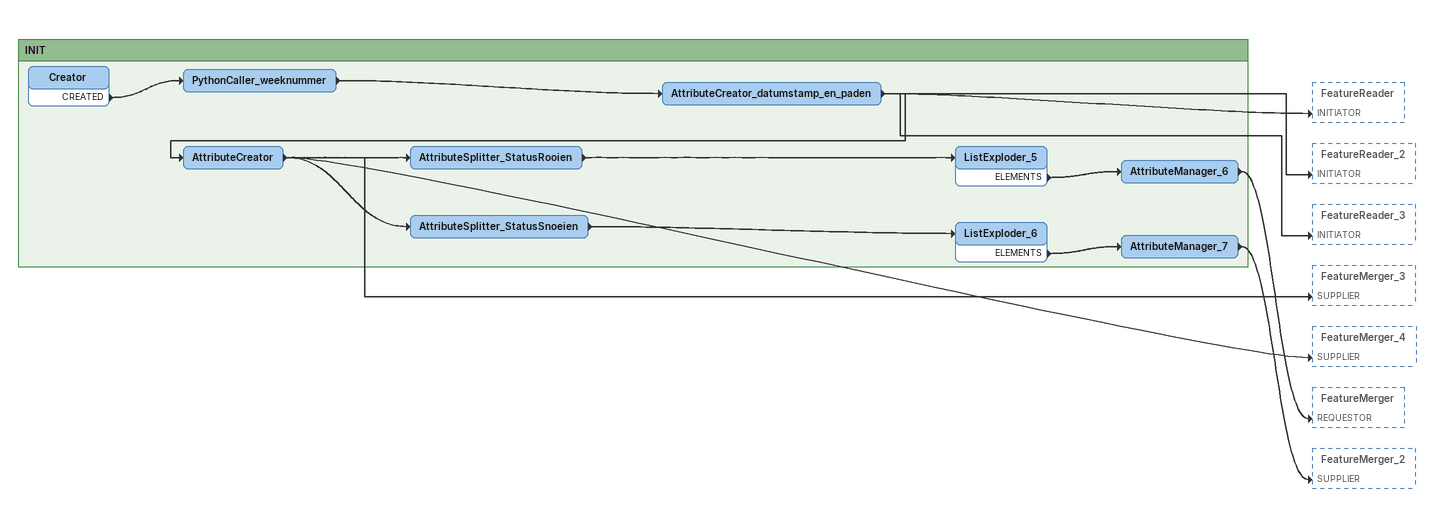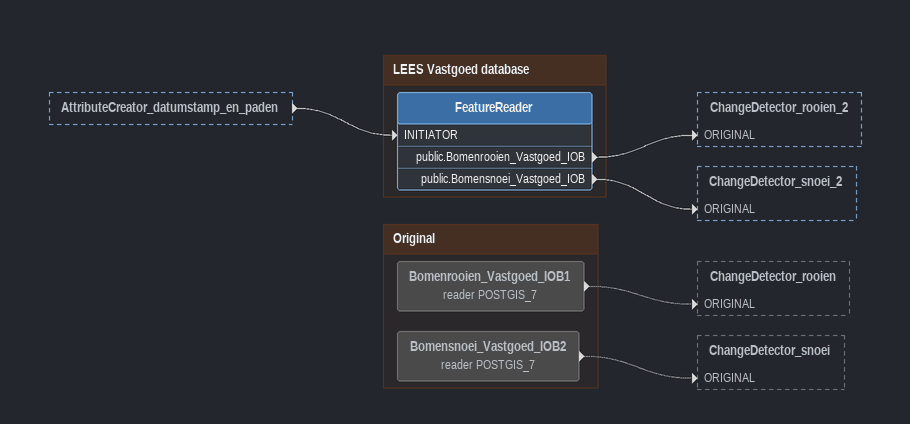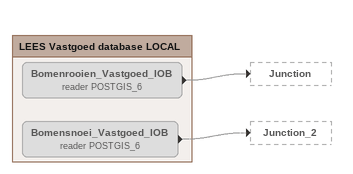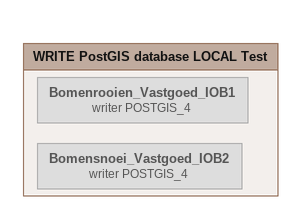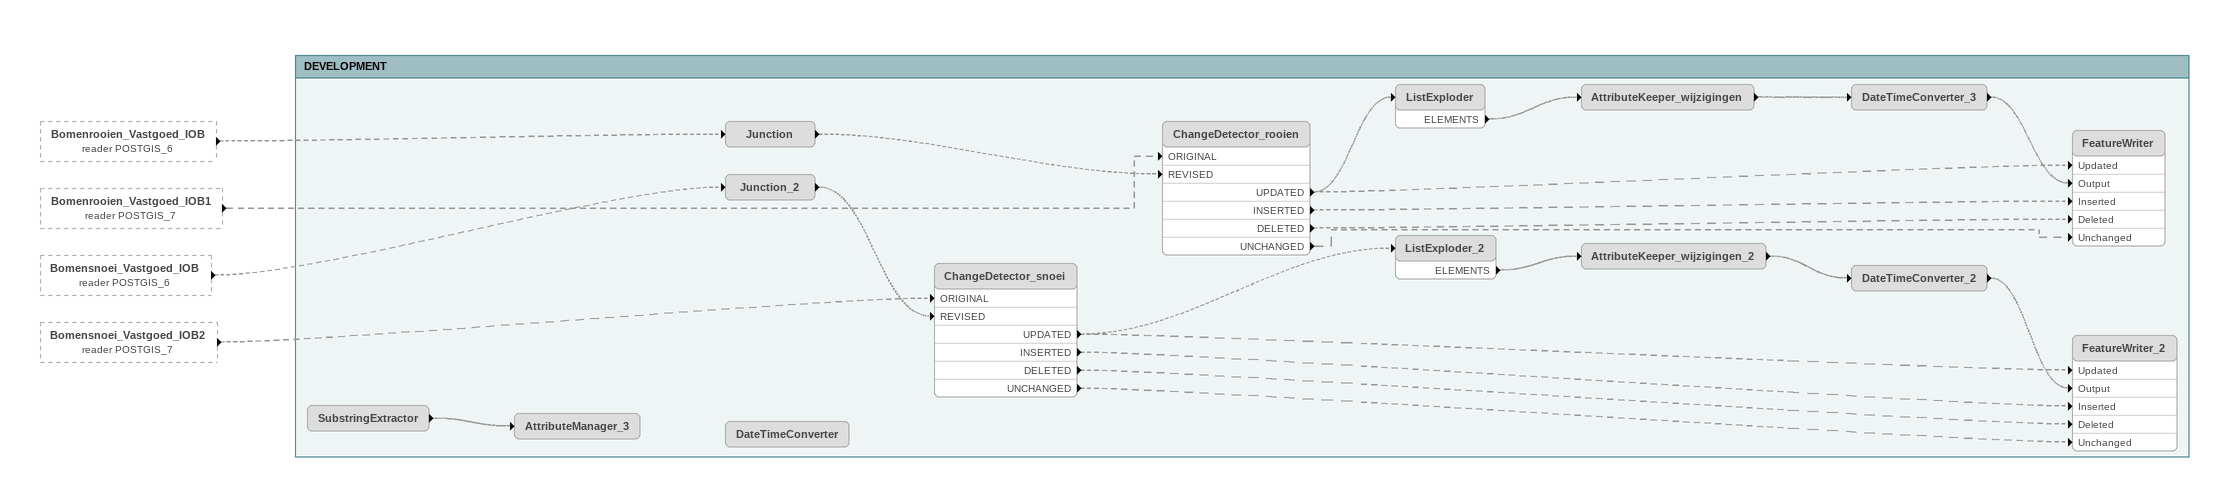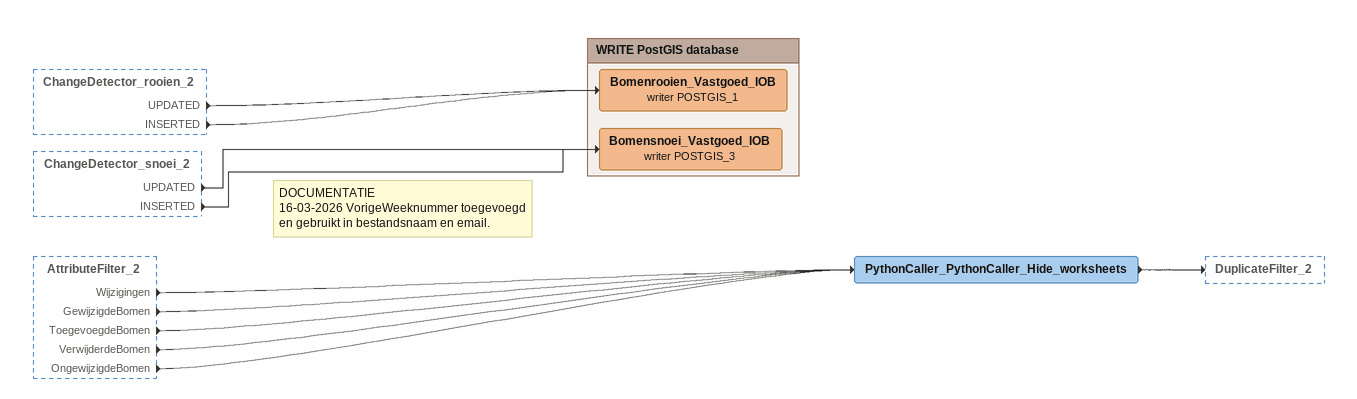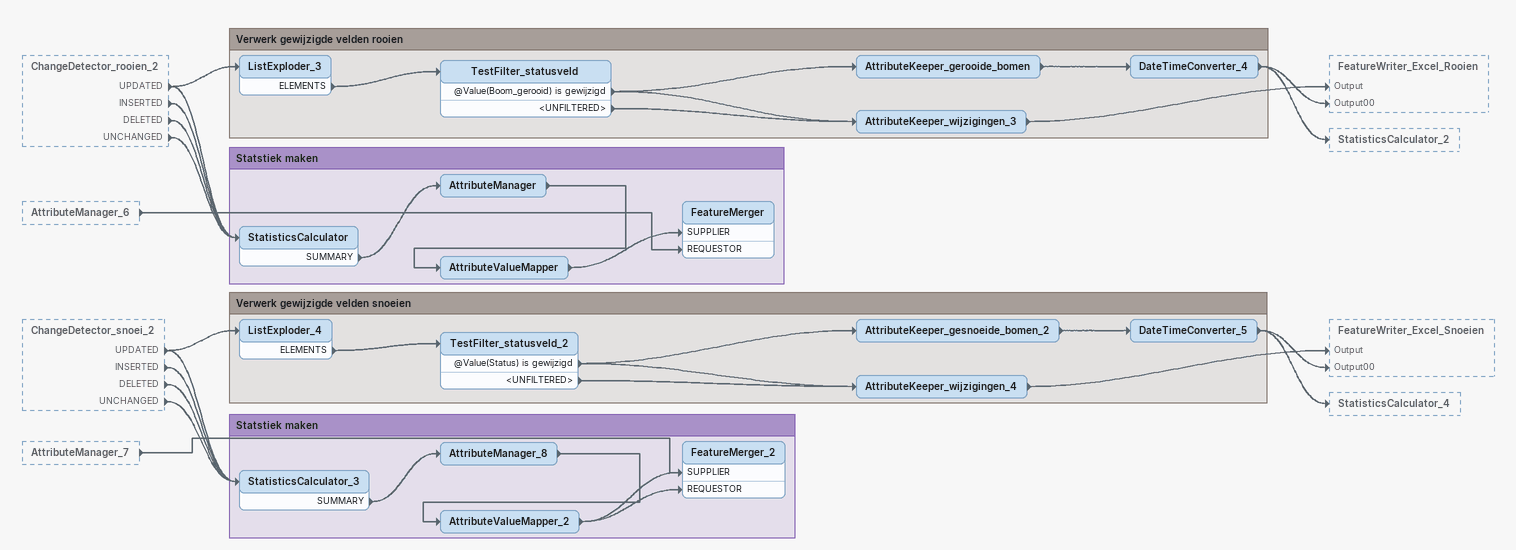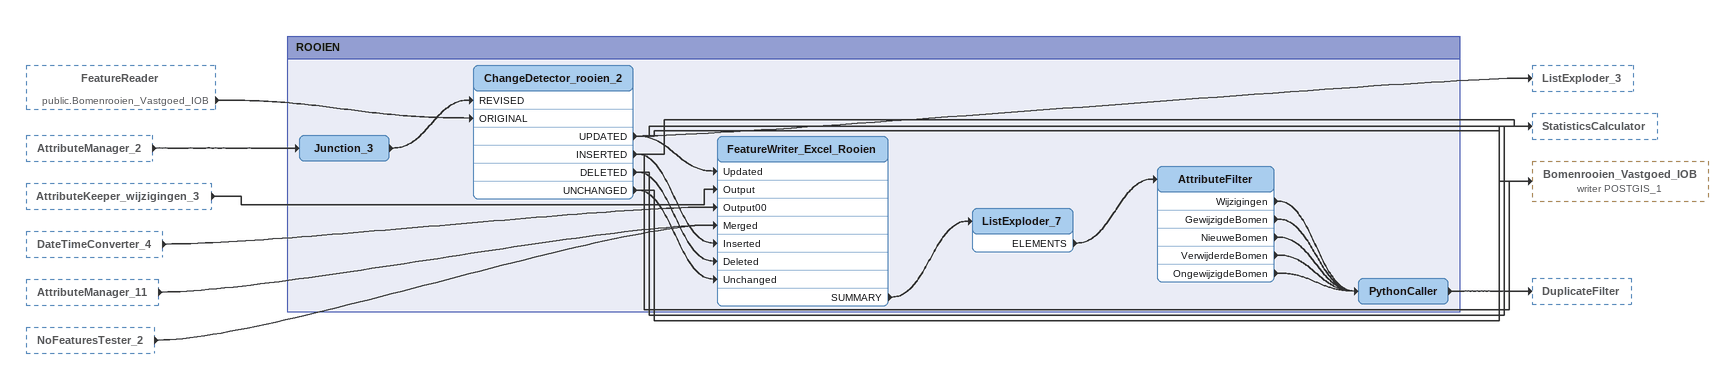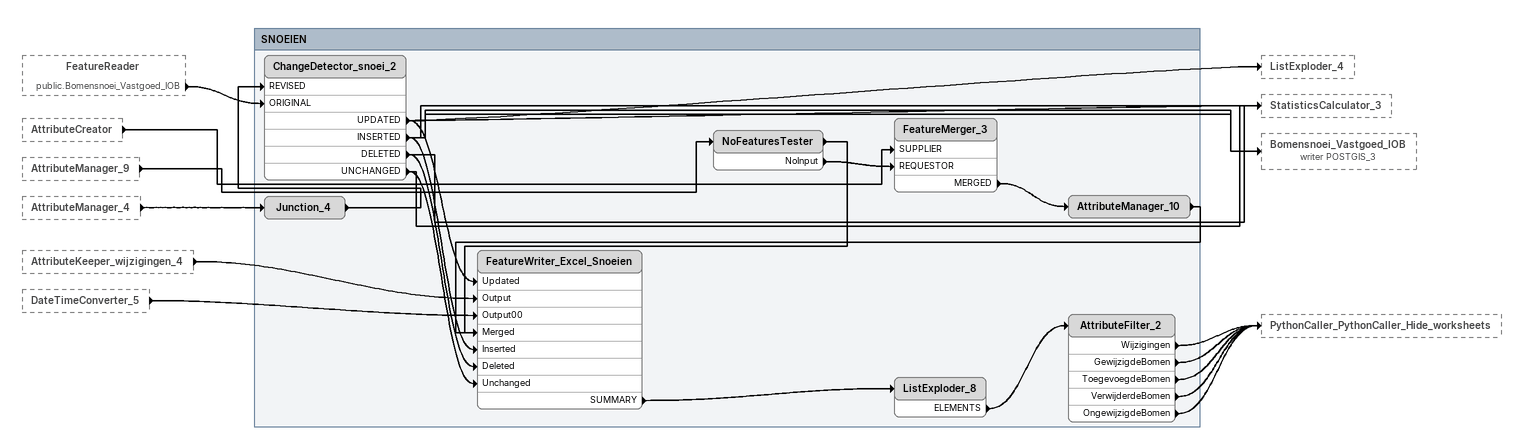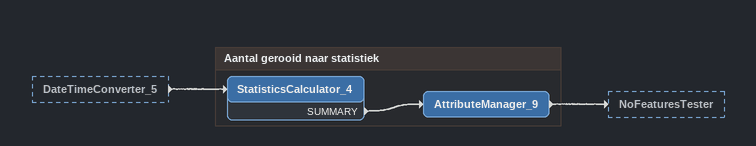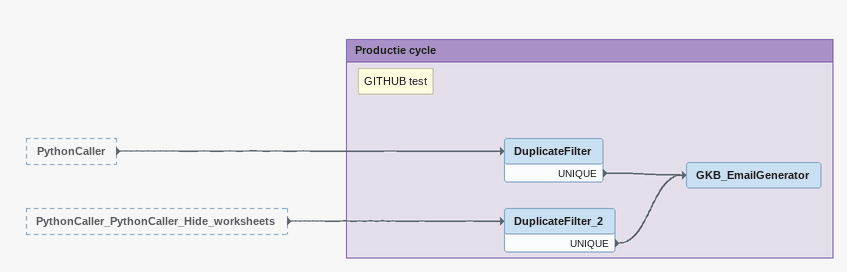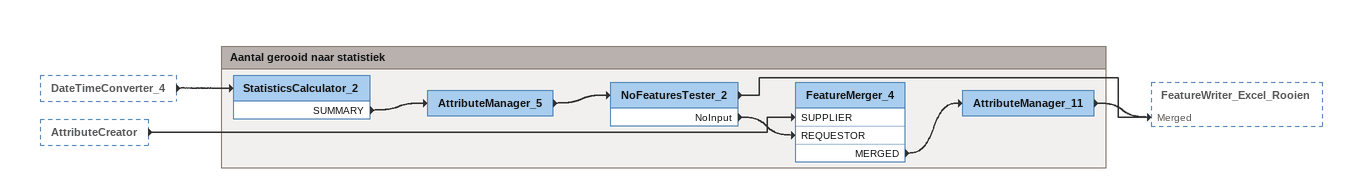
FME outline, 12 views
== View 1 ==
Bookmark: INIT
Creator
    CREATED -> PythonCaller_weeknummer
PythonCaller_weeknummer
    -> AttributeCreator_datumstamp_en_paden
AttributeCreator_datumstamp_en_paden
    -> FeatureReader [INITIATOR]
    -> FeatureReader_2 [INITIATOR]
    -> FeatureReader_3 [INITIATOR]
    -> AttributeCreator
AttributeCreator
    -> AttributeSplitter_StatusRooien
    -> AttributeSplitter_StatusSnoeien
    -> FeatureMerger_3 [SUPPLIER]
    -> FeatureMerger_4 [SUPPLIER]
AttributeSplitter_StatusRooien
    -> ListExploder_5
ListExploder_5
    ELEMENTS -> AttributeManager_6
AttributeManager_6
    -> FeatureMerger [REQUESTOR]
AttributeSplitter_StatusSnoeien
    -> ListExploder_6
ListExploder_6
    ELEMENTS -> AttributeManager_7
AttributeManager_7
    -> FeatureMerger_2 [SUPPLIER]

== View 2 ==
AttributeCreator_datumstamp_en_paden [outside]
    -> FeatureReader [INITIATOR]

Bookmark: LEES Vastgoed database
FeatureReader
    public.Bomenrooien_Vastgoed_IOB -> ChangeDetector_rooien_2 [ORIGINAL]
    public.Bomensnoei_Vastgoed_IOB -> ChangeDetector_snoei_2 [ORIGINAL]

Bookmark: Original
Bomenrooien_Vastgoed_IOB1 (reader POSTGIS_7) [off]
    -> ChangeDetector_rooien [ORIGINAL] [off]
Bomensnoei_Vastgoed_IOB2 (reader POSTGIS_7) [off]
    -> ChangeDetector_snoei [ORIGINAL] [off]

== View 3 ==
Bookmark: LEES Vastgoed database LOCAL
Bomenrooien_Vastgoed_IOB (reader POSTGIS_6) [off]
    -> Junction [off]
Bomensnoei_Vastgoed_IOB (reader POSTGIS_6) [off]
    -> Junction_2 [off]

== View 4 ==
Bookmark: WRITE PostGIS database LOCAL Test
Bomenrooien_Vastgoed_IOB1 (writer POSTGIS_4) [off]
Bomensnoei_Vastgoed_IOB2 (writer POSTGIS_4) [off]

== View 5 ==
Bomenrooien_Vastgoed_IOB (reader POSTGIS_6) [outside]
    -> Junction [off]
Bomenrooien_Vastgoed_IOB1 (reader POSTGIS_7) [outside]
    -> ChangeDetector_rooien [ORIGINAL] [off]
Bomensnoei_Vastgoed_IOB (reader POSTGIS_6) [outside]
    -> Junction_2 [off]
Bomensnoei_Vastgoed_IOB2 (reader POSTGIS_7) [outside]
    -> ChangeDetector_snoei [ORIGINAL] [off]

Bookmark: DEVELOPMENT
SubstringExtractor [off]
    -> AttributeManager_3 [off]
AttributeManager_3 [off]
Junction [off]
    -> ChangeDetector_rooien [REVISED] [off]
Junction_2 [off]
    -> ChangeDetector_snoei [REVISED] [off]
ChangeDetector_rooien [off]
    UPDATED -> ListExploder [off]
    UPDATED -> FeatureWriter [Updated] [off]
    INSERTED -> FeatureWriter [Inserted] [off]
    DELETED -> FeatureWriter [Deleted] [off]
    UNCHANGED -> FeatureWriter [Unchanged] [off]
ListExploder [off]
    ELEMENTS -> AttributeKeeper_wijzigingen [off]
AttributeKeeper_wijzigingen [off]
    -> DateTimeConverter_3 [off]
DateTimeConverter_3 [off]
    -> FeatureWriter [Output] [off]
FeatureWriter [off]
ChangeDetector_snoei [off]
    UPDATED -> FeatureWriter_2 [Updated] [off]
    UPDATED -> ListExploder_2 [off]
    INSERTED -> FeatureWriter_2 [Inserted] [off]
    DELETED -> FeatureWriter_2 [Deleted] [off]
    UNCHANGED -> FeatureWriter_2 [Unchanged] [off]
ListExploder_2 [off]
    ELEMENTS -> AttributeKeeper_wijzigingen_2 [off]
AttributeKeeper_wijzigingen_2 [off]
    -> DateTimeConverter_2 [off]
DateTimeConverter_2 [off]
    -> FeatureWriter_2 [Output] [off]
FeatureWriter_2 [off]
DateTimeConverter [off]

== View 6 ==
ChangeDetector_rooien_2 [outside]
    UPDATED -> Bomenrooien_Vastgoed_IOB (writer POSTGIS_1)
    INSERTED -> Bomenrooien_Vastgoed_IOB (writer POSTGIS_1)
ChangeDetector_snoei_2 [outside]
    UPDATED -> Bomensnoei_Vastgoed_IOB (writer POSTGIS_3)
    INSERTED -> Bomensnoei_Vastgoed_IOB (writer POSTGIS_3)
AttributeFilter_2 [outside]
    Wijzigingen -> PythonCaller_PythonCaller_Hide_worksheets
    GewijzigdeBomen -> PythonCaller_PythonCaller_Hide_worksheets
    ToegevoegdeBomen -> PythonCaller_PythonCaller_Hide_worksheets
    VerwijderdeBomen -> PythonCaller_PythonCaller_Hide_worksheets
    OngewijzigdeBomen -> PythonCaller_PythonCaller_Hide_worksheets
Note: DOCUMENTATIE / 16-03-2026 VorigeWeeknummer toegevoegd en gebruikt in bestandsnaam en email.
PythonCaller_PythonCaller_Hide_worksheets
    -> DuplicateFilter_2

Bookmark: WRITE PostGIS database
Bomenrooien_Vastgoed_IOB (writer POSTGIS_1)
Bomensnoei_Vastgoed_IOB (writer POSTGIS_3)

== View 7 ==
ChangeDetector_rooien_2 [outside]
    UPDATED -> ListExploder_3
    UPDATED -> StatisticsCalculator
    INSERTED -> StatisticsCalculator
    DELETED -> StatisticsCalculator
    UNCHANGED -> StatisticsCalculator
AttributeManager_6 [outside]
    -> FeatureMerger [REQUESTOR]
ChangeDetector_snoei_2 [outside]
    UPDATED -> ListExploder_4
    UPDATED -> StatisticsCalculator_3
    INSERTED -> StatisticsCalculator_3
    DELETED -> StatisticsCalculator_3
    UNCHANGED -> StatisticsCalculator_3
AttributeManager_7 [outside]
    -> FeatureMerger_2 [SUPPLIER]

Bookmark: Verwerk gewijzigde velden rooien
ListExploder_3
    ELEMENTS -> TestFilter_statusveld
TestFilter_statusveld
    @Value(Boom_gerooid) is gewijzigd -> AttributeKeeper_wijzigingen_3
    @Value(Boom_gerooid) is gewijzigd -> AttributeKeeper_gerooide_bomen
    <UNFILTERED> -> AttributeKeeper_wijzigingen_3
AttributeKeeper_gerooide_bomen
    -> DateTimeConverter_4
DateTimeConverter_4
    -> FeatureWriter_Excel_Rooien [Output00]
    -> StatisticsCalculator_2
AttributeKeeper_wijzigingen_3
    -> FeatureWriter_Excel_Rooien [Output]

Bookmark: Statstiek maken
StatisticsCalculator
    SUMMARY -> AttributeManager
AttributeManager
    -> AttributeValueMapper
AttributeValueMapper
    -> FeatureMerger [SUPPLIER]
FeatureMerger

Bookmark: Verwerk gewijzigde velden snoeien
ListExploder_4
    ELEMENTS -> TestFilter_statusveld_2
TestFilter_statusveld_2
    @Value(Status) is gewijzigd -> AttributeKeeper_wijzigingen_4
    @Value(Status) is gewijzigd -> AttributeKeeper_gesnoeide_bomen_2
    <UNFILTERED> -> AttributeKeeper_wijzigingen_4
AttributeKeeper_gesnoeide_bomen_2
    -> DateTimeConverter_5
DateTimeConverter_5
    -> FeatureWriter_Excel_Snoeien [Output00]
    -> StatisticsCalculator_4
AttributeKeeper_wijzigingen_4
    -> FeatureWriter_Excel_Snoeien [Output]

Bookmark: Statstiek maken
StatisticsCalculator_3
    SUMMARY -> AttributeManager_8
AttributeManager_8
    -> AttributeValueMapper_2
AttributeValueMapper_2
    -> FeatureMerger_2 [SUPPLIER]
    -> FeatureMerger_2 [REQUESTOR]
FeatureMerger_2

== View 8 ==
FeatureReader [outside]
    public.Bomenrooien_Vastgoed_IOB -> ChangeDetector_rooien_2 [ORIGINAL]
AttributeManager_2 [outside]
    -> Junction_3
AttributeKeeper_wijzigingen_3 [outside]
    -> FeatureWriter_Excel_Rooien [Output]
DateTimeConverter_4 [outside]
    -> FeatureWriter_Excel_Rooien [Output00]
AttributeManager_11 [outside]
    -> FeatureWriter_Excel_Rooien [Merged]
NoFeaturesTester_2 [outside]
    -> FeatureWriter_Excel_Rooien [Merged]

Bookmark: ROOIEN
Junction_3
    -> ChangeDetector_rooien_2 [REVISED]
ChangeDetector_rooien_2
    UPDATED -> ListExploder_3
    UPDATED -> FeatureWriter_Excel_Rooien [Updated]
    UPDATED -> StatisticsCalculator
    UPDATED -> Bomenrooien_Vastgoed_IOB (writer POSTGIS_1)
    INSERTED -> FeatureWriter_Excel_Rooien [Inserted]
    INSERTED -> StatisticsCalculator
    INSERTED -> Bomenrooien_Vastgoed_IOB (writer POSTGIS_1)
    DELETED -> FeatureWriter_Excel_Rooien [Deleted]
    DELETED -> StatisticsCalculator
    UNCHANGED -> FeatureWriter_Excel_Rooien [Unchanged]
    UNCHANGED -> StatisticsCalculator
FeatureWriter_Excel_Rooien
    SUMMARY -> ListExploder_7
ListExploder_7
    ELEMENTS -> AttributeFilter
AttributeFilter
    Wijzigingen -> PythonCaller
    GewijzigdeBomen -> PythonCaller
    NieuweBomen -> PythonCaller
    VerwijderdeBomen -> PythonCaller
    OngewijzigdeBomen -> PythonCaller
PythonCaller
    -> DuplicateFilter

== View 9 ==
FeatureReader [outside]
    public.Bomensnoei_Vastgoed_IOB -> ChangeDetector_snoei_2 [ORIGINAL]
AttributeCreator [outside]
    -> FeatureMerger_3 [SUPPLIER]
AttributeManager_9 [outside]
    -> NoFeaturesTester
AttributeManager_4 [outside]
    -> Junction_4
AttributeKeeper_wijzigingen_4 [outside]
    -> FeatureWriter_Excel_Snoeien [Output]
DateTimeConverter_5 [outside]
    -> FeatureWriter_Excel_Snoeien [Output00]

Bookmark: SNOEIEN
Junction_4
    -> ChangeDetector_snoei_2 [REVISED]
ChangeDetector_snoei_2
    UPDATED -> ListExploder_4
    UPDATED -> FeatureWriter_Excel_Snoeien [Updated]
    UPDATED -> StatisticsCalculator_3
    UPDATED -> Bomensnoei_Vastgoed_IOB (writer POSTGIS_3)
    INSERTED -> FeatureWriter_Excel_Snoeien [Inserted]
    INSERTED -> StatisticsCalculator_3
    INSERTED -> Bomensnoei_Vastgoed_IOB (writer POSTGIS_3)
    DELETED -> FeatureWriter_Excel_Snoeien [Deleted]
    DELETED -> StatisticsCalculator_3
    UNCHANGED -> FeatureWriter_Excel_Snoeien [Unchanged]
    UNCHANGED -> StatisticsCalculator_3
NoFeaturesTester
    NoInput -> FeatureMerger_3 [REQUESTOR]
    -> FeatureWriter_Excel_Snoeien [Merged]
FeatureMerger_3
    MERGED -> AttributeManager_10
AttributeManager_10
    -> FeatureWriter_Excel_Snoeien [Merged]
FeatureWriter_Excel_Snoeien
    SUMMARY -> ListExploder_8
ListExploder_8
    ELEMENTS -> AttributeFilter_2
AttributeFilter_2
    Wijzigingen -> PythonCaller_PythonCaller_Hide_worksheets
    GewijzigdeBomen -> PythonCaller_PythonCaller_Hide_worksheets
    ToegevoegdeBomen -> PythonCaller_PythonCaller_Hide_worksheets
    VerwijderdeBomen -> PythonCaller_PythonCaller_Hide_worksheets
    OngewijzigdeBomen -> PythonCaller_PythonCaller_Hide_worksheets

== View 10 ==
DateTimeConverter_5 [outside]
    -> StatisticsCalculator_4

Bookmark: Aantal gerooid naar statistiek
StatisticsCalculator_4
    SUMMARY -> AttributeManager_9
AttributeManager_9
    -> NoFeaturesTester

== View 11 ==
PythonCaller [outside]
    -> DuplicateFilter
PythonCaller_PythonCaller_Hide_worksheets [outside]
    -> DuplicateFilter_2

Bookmark: Productie cycle
Note: GITHUB test
DuplicateFilter
    UNIQUE -> GKB_EmailGenerator
DuplicateFilter_2
    UNIQUE -> GKB_EmailGenerator
GKB_EmailGenerator

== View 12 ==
DateTimeConverter_4 [outside]
    -> StatisticsCalculator_2
AttributeCreator [outside]
    -> FeatureMerger_4 [SUPPLIER]

Bookmark: Aantal gerooid naar statistiek
StatisticsCalculator_2
    SUMMARY -> AttributeManager_5
AttributeManager_5
    -> NoFeaturesTester_2
NoFeaturesTester_2
    NoInput -> FeatureMerger_4 [REQUESTOR]
    -> FeatureWriter_Excel_Rooien [Merged]
FeatureMerger_4
    MERGED -> AttributeManager_11
AttributeManager_11
    -> FeatureWriter_Excel_Rooien [Merged]
